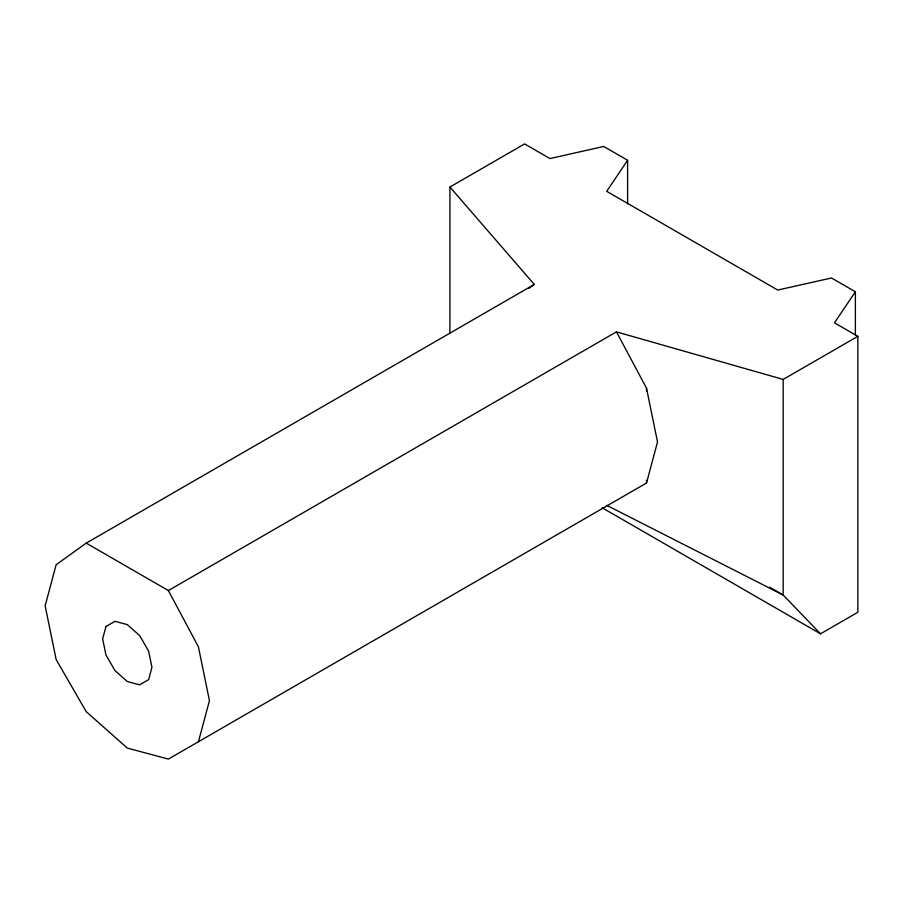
<?xml version="1.0" encoding="UTF-8"?>
<svg xmlns="http://www.w3.org/2000/svg" width="903" height="903" viewBox="0 0 903 903"><rect width="100%" height="100%" fill="white"/><g stroke="black" fill="none" stroke-linecap="round" stroke-linejoin="round"><path stroke-width="1.35" d="M627.619 203.954L627.619 160.282L603.723 146.478L549.95 158.556L524.598 143.916L449.92 187.034L449.92 333.568M198.434 741.724L209.44 700.649L198.434 646.864L168.376 590.551L86.225 543.132L56.155 564.725L45.15 605.8L56.155 659.574L86.225 711.654L127.3 748.079L168.376 759.084L646.514 483.026L657.519 441.962L646.514 388.177L616.444 331.864L168.376 590.551M627.619 160.282L606.703 191.323L777.72 290.055L831.494 277.989L855.389 291.782L855.389 335.464M855.389 291.782L834.474 322.822L857.85 336.322L857.85 612.268L820.511 633.816L602.098 507.723M528.729 288.429L534.294 284.434L449.92 187.034M86.225 543.132L534.294 284.434M616.444 331.864L783.172 379.429L857.85 336.322M606.669 505.296L783.172 595.021L820.511 633.816M769.74 587.266L783.172 595.021L783.172 379.429M646.514 388.177L646.514 390.965M646.514 480.238L646.514 483.026M105.956 626.524L102.649 638.85L105.956 654.98L114.974 670.602L127.3 681.528L139.615 684.835L148.645 679.62L151.941 667.306L148.645 651.165L139.615 635.543L127.3 624.616L114.974 621.309L105.956 626.524"/></g></svg>
